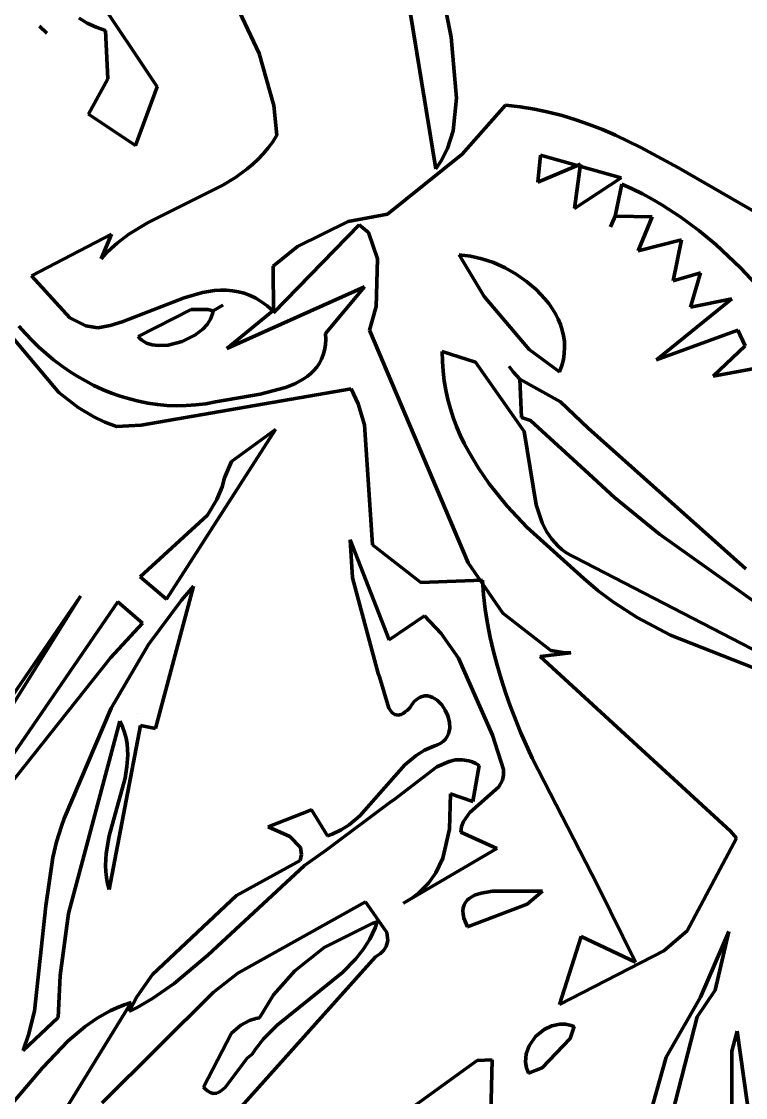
# Model space of a CAD drawing. Header units: millimetres. Extents: x 0 to 11, y 0 to 14.1.
# Drawn here: x 1.974 to 2.592, y 8.318 to 9.237 of the extents above; entities that cross this region are included whole.
import ezdxf

# ---------------------------------------------------------------- set-up
doc = ezdxf.new("R2010")
doc.units = ezdxf.units.MM
doc.layers.add('color#010101ff', color=7, linetype='CONTINUOUS', lineweight=100)
doc.layers.add('color#fefefeff', color=7, linetype='CONTINUOUS', lineweight=100)

msp = doc.modelspace()

# ---------------------------------------------------------------- linework, layer by layer
at = {"layer": 'color#010101ff'}
for p, q in [((2.32771, 9.11082), (2.28387, 9.38109)), ((2.31171, 9.37376), (2.3409, 9.22326)), ((2.09008, 9.18097), (1.99582, 9.32222)), ((2.14418, 9.27915), (2.17713, 9.20937)), ((2.02335, 9.23947), (2.03031, 9.23518)), ((1.98956, 9.23273), (1.99565, 9.22658)), ((1.99565, 9.22658), (1.98956, 9.23273)), ((2.03031, 9.23518), (2.03786, 9.23171)), ((2.03786, 9.23171), (2.046, 9.22913)), ((2.046, 9.22913), (2.04798, 9.18784)), ((2.3409, 9.22326), (2.34542, 9.17115)), ((2.17713, 9.20937), (2.18954, 9.16501)), ((2.04798, 9.18784), (2.03127, 9.15766)), ((2.07155, 9.13096), (2.09008, 9.18097)), ((2.18954, 9.16501), (2.19211, 9.13968)), ((2.34542, 9.17115), (2.34264, 9.14346)), ((2.35038, 9.1234), (2.38728, 9.16527)), ((2.38728, 9.16527), (2.39973, 9.1639)), ((2.03127, 9.15766), (2.07155, 9.13096)), ((2.39973, 9.1639), (2.41194, 9.16193)), ((2.41194, 9.16193), (2.42393, 9.15939)), ((2.42393, 9.15939), (2.43571, 9.15634)), ((2.43571, 9.15634), (2.44729, 9.15281)), ((2.44729, 9.15281), (2.4587, 9.14883)), ((2.4587, 9.14883), (2.46996, 9.14444)), ((2.19211, 9.13968), (2.18857, 9.13408)), ((2.34264, 9.14346), (2.3379, 9.12841)), ((2.46996, 9.14444), (2.48106, 9.1397)), ((2.48106, 9.1397), (2.50291, 9.12925)), ((2.18475, 9.12884), (2.18065, 9.12393)), ((2.18857, 9.13408), (2.18475, 9.12884)), ((2.3379, 9.12841), (2.33241, 9.11767)), ((2.50291, 9.12925), (2.53499, 9.11182)), ((2.17629, 9.11933), (2.1717, 9.11502)), ((2.18065, 9.12393), (2.17629, 9.11933)), ((2.28648, 9.07219), (2.35038, 9.1234)), ((2.41729, 9.12266), (2.4148, 9.09955)), ((2.48593, 9.10327), (2.41729, 9.12266)), ((2.16689, 9.11097), (2.15671, 9.10356)), ((2.1717, 9.11502), (2.16689, 9.11097)), ((2.33241, 9.11767), (2.32771, 9.11082)), ((2.4148, 9.09955), (2.45129, 9.11493)), ((2.45129, 9.11493), (2.44628, 9.07705)), ((2.53499, 9.11182), (2.63032, 9.05652)), ((2.15671, 9.10356), (2.1459, 9.0969)), ((2.44628, 9.07705), (2.48593, 9.10327)), ((2.1459, 9.0969), (2.08228, 9.06509)), ((2.4866, 9.09782), (2.48083, 9.07047)), ((2.49544, 9.09385), (2.4866, 9.09782)), ((2.50409, 9.08958), (2.49544, 9.09385)), ((2.51254, 9.08502), (2.50409, 9.08958)), ((2.52081, 9.0802), (2.51254, 9.08502)), ((2.53682, 9.06978), (2.52081, 9.0802)), ((2.08228, 9.06509), (2.0659, 9.05511)), ((2.20975, 9.04455), (2.25293, 9.06611)), ((2.25293, 9.06611), (2.28648, 9.07219)), ((2.47697, 9.06156), (2.48083, 9.07047)), ((2.48083, 9.07047), (2.47718, 9.06203)), ((2.48083, 9.07047), (2.51239, 9.0701)), ((2.51239, 9.0701), (2.50066, 9.04104)), ((2.55217, 9.05843), (2.53682, 9.06978)), ((2.05097, 9.0553), (1.98275, 9.01965)), ((2.04203, 9.03416), (2.05097, 9.0553)), ((2.0659, 9.05511), (2.05575, 9.0475)), ((2.26245, 9.06311), (2.1893, 8.98802)), ((2.27026, 9.05654), (2.26245, 9.06311)), ((2.27816, 9.03402), (2.27026, 9.05654)), ((2.47718, 9.06203), (2.47697, 9.06156)), ((2.56689, 9.04623), (2.55217, 9.05843)), ((2.05575, 9.0475), (2.05095, 9.04334)), ((2.50066, 9.04104), (2.53755, 9.05039)), ((2.53755, 9.05039), (2.53037, 9.01543)), ((2.58793, 9.02659), (2.56689, 9.04623)), ((2.04637, 9.0389), (2.04203, 9.03416)), ((2.05095, 9.04334), (2.04637, 9.0389)), ((2.18906, 9.02784), (2.20975, 9.04455)), ((2.34772, 9.03741), (2.36895, 9.00199)), ((2.35246, 9.03707), (2.34772, 9.03741)), ((2.3573, 9.03642), (2.35246, 9.03707)), ((2.36714, 9.03421), (2.3573, 9.03642)), ((2.1893, 8.98802), (2.18906, 9.02784)), ((2.27694, 8.99337), (2.27816, 9.03402)), ((2.37706, 9.03087), (2.36714, 9.03421)), ((2.38686, 9.02648), (2.37706, 9.03087)), ((2.39635, 9.02112), (2.38686, 9.02648)), ((2.61427, 8.99837), (2.58793, 9.02659)), ((1.98275, 9.01965), (2.0155, 8.98367)), ((2.40532, 9.01487), (2.39635, 9.02112)), ((2.53037, 9.01543), (2.55379, 9.02222)), ((2.55379, 9.02222), (2.54517, 8.99274)), ((2.14933, 8.95755), (2.26692, 9.01021)), ((2.26692, 9.01021), (2.2336, 8.97046)), ((2.41359, 9.00783), (2.40532, 9.01487)), ((2.06021, 8.98035), (2.11291, 9.00081)), ((2.11291, 9.00081), (2.12858, 9.00527)), ((2.12858, 9.00527), (2.13893, 9.00697)), ((2.13893, 9.00697), (2.14406, 9.00733)), ((2.14406, 9.00733), (2.14916, 9.00732)), ((2.14916, 9.00732), (2.15423, 9.0069)), ((2.15423, 9.0069), (2.15927, 9.00604)), ((2.15927, 9.00604), (2.16427, 9.00472)), ((2.16427, 9.00472), (2.16922, 9.00288)), ((2.16922, 9.00288), (2.17414, 9.0005)), ((2.17414, 9.0005), (2.179, 8.99755)), ((2.36895, 9.00199), (2.40755, 8.9568)), ((2.42097, 9.00006), (2.41359, 9.00783)), ((2.42425, 8.99593), (2.42097, 9.00006)), ((2.58038, 9.00005), (2.51607, 8.94799)), ((2.54517, 8.99274), (2.58038, 9.00005)), ((2.11908, 8.99077), (2.07364, 8.96791)), ((2.13309, 8.99085), (2.11908, 8.99077)), ((2.13766, 8.9897), (2.13309, 8.99085)), ((2.13726, 8.98726), (2.13766, 8.9897)), ((2.14593, 8.99445), (2.13766, 8.9897)), ((2.13766, 8.9897), (2.14253, 8.9925)), ((2.14253, 8.9925), (2.14593, 8.99445)), ((2.18858, 8.98979), (2.14933, 8.95755)), ((2.179, 8.99755), (2.18382, 8.99399)), ((2.18382, 8.99399), (2.18858, 8.98979)), ((2.27116, 8.97334), (2.27694, 8.99337)), ((2.42724, 8.99166), (2.42425, 8.99593)), ((2.42991, 8.98724), (2.42724, 8.99166)), ((1.9483, 8.98854), (2.00608, 8.92012)), ((2.0155, 8.98367), (2.02898, 8.97697)), ((2.13276, 8.97819), (2.13555, 8.98258)), ((2.13555, 8.98258), (2.13726, 8.98726)), ((2.43223, 8.9827), (2.42991, 8.98724)), ((2.43418, 8.97804), (2.43223, 8.9827)), ((1.97746, 8.97046), (1.972, 8.97664)), ((2.02898, 8.97697), (2.03938, 8.97519)), ((2.03938, 8.97519), (2.04976, 8.97728)), ((2.04976, 8.97728), (2.06021, 8.98035)), ((2.12214, 8.96888), (2.12906, 8.97416)), ((2.12906, 8.97416), (2.13276, 8.97819)), ((2.35534, 8.77458), (2.27116, 8.97334)), ((2.43573, 8.97327), (2.43418, 8.97804)), ((2.43686, 8.96841), (2.43573, 8.97327)), ((2.51607, 8.94799), (2.58553, 8.97332)), ((2.58553, 8.97332), (2.59189, 8.95987)), ((1.98316, 8.9645), (1.97746, 8.97046)), ((1.98909, 8.95877), (1.98316, 8.9645)), ((2.07364, 8.96791), (2.07513, 8.96616)), ((2.07513, 8.96616), (2.07686, 8.96464)), ((2.07686, 8.96464), (2.08093, 8.96229)), ((2.08093, 8.96229), (2.08568, 8.96081)), ((2.09949, 8.96059), (2.11121, 8.96356)), ((2.11121, 8.96356), (2.12214, 8.96888)), ((2.23379, 8.9654), (2.23353, 8.96069)), ((2.2336, 8.97046), (2.23379, 8.9654)), ((2.43755, 8.96346), (2.43686, 8.96841)), ((2.43777, 8.95843), (2.43755, 8.96346)), ((1.99522, 8.95327), (1.98909, 8.95877)), ((2.00157, 8.94804), (1.99522, 8.95327)), ((2.08568, 8.96081), (2.09095, 8.96016)), ((2.09095, 8.96016), (2.09949, 8.96059)), ((2.23284, 8.9563), (2.23174, 8.95223)), ((2.23353, 8.96069), (2.23284, 8.9563)), ((2.33333, 8.95515), (2.33344, 8.94662)), ((2.36171, 8.94606), (2.33333, 8.95515)), ((2.40755, 8.9568), (2.43348, 8.93776)), ((2.43671, 8.94818), (2.4375, 8.95333)), ((2.4375, 8.95333), (2.43777, 8.95843)), ((2.59189, 8.95987), (2.56447, 8.93404)), ((2.0081, 8.94307), (2.00157, 8.94804)), ((2.22843, 8.94498), (2.22625, 8.94178)), ((2.23026, 8.94846), (2.22843, 8.94498)), ((2.23174, 8.95223), (2.23026, 8.94846)), ((2.33344, 8.94662), (2.33399, 8.93824)), ((2.40312, 8.8869), (2.36171, 8.94606)), ((2.43538, 8.94299), (2.43671, 8.94818)), ((2.01483, 8.93838), (2.0081, 8.94307)), ((2.02173, 8.93399), (2.01483, 8.93838)), ((2.22099, 8.93613), (2.21794, 8.93366)), ((2.22377, 8.93883), (2.22099, 8.93613)), ((2.22625, 8.94178), (2.22377, 8.93883)), ((2.33399, 8.93824), (2.33495, 8.93002)), ((2.39384, 8.93764), (2.39033, 8.94221)), ((2.39033, 8.94221), (2.39384, 8.93764)), ((2.39384, 8.93764), (2.39953, 8.93137)), ((2.39953, 8.93137), (2.39384, 8.93764)), ((2.43348, 8.93776), (2.43538, 8.94299)), ((2.56447, 8.93404), (2.60283, 8.94115)), ((2.02879, 8.9299), (2.02173, 8.93399)), ((2.03601, 8.92613), (2.02879, 8.9299)), ((2.04338, 8.92269), (2.03601, 8.92613)), ((2.20742, 8.9275), (2.19949, 8.92429)), ((2.21465, 8.93141), (2.20742, 8.9275)), ((2.21794, 8.93366), (2.21465, 8.93141)), ((2.33495, 8.93002), (2.33633, 8.92194)), ((2.39953, 8.93137), (2.40101, 8.89876)), ((2.43417, 8.91219), (2.39953, 8.93137)), ((2.00608, 8.92012), (2.02244, 8.90725)), ((2.05089, 8.9196), (2.04338, 8.92269)), ((2.05852, 8.91687), (2.05089, 8.9196)), ((2.06627, 8.91451), (2.05852, 8.91687)), ((2.07625, 8.89219), (2.25569, 8.92325)), ((2.1778, 8.91861), (2.13974, 8.91206)), ((2.19949, 8.92429), (2.1778, 8.91861)), ((2.25569, 8.92325), (2.26149, 8.91029)), ((2.33633, 8.92194), (2.33809, 8.91401)), ((2.02244, 8.90725), (2.03579, 8.89922)), ((2.07413, 8.91253), (2.06627, 8.91451)), ((2.08209, 8.91095), (2.07413, 8.91253)), ((2.09014, 8.90978), (2.08209, 8.91095)), ((2.09826, 8.90903), (2.09014, 8.90978)), ((2.10646, 8.90871), (2.09826, 8.90903)), ((2.11471, 8.90884), (2.10646, 8.90871)), ((2.12302, 8.90944), (2.11471, 8.90884)), ((2.13136, 8.91051), (2.12302, 8.90944)), ((2.13974, 8.91206), (2.13136, 8.91051)), ((2.26149, 8.91029), (2.26683, 8.89248)), ((2.33809, 8.91401), (2.34022, 8.90622)), ((2.45798, 8.88968), (2.43417, 8.91219)), ((2.03579, 8.89922), (2.04528, 8.89477)), ((2.34022, 8.90622), (2.3427, 8.89858)), ((2.3427, 8.89858), (2.34553, 8.89107)), ((2.40101, 8.89876), (2.40852, 8.89604)), ((2.04528, 8.89477), (2.05526, 8.89115)), ((2.05526, 8.89115), (2.07625, 8.89219)), ((2.26683, 8.89248), (2.2739, 8.79002)), ((2.34553, 8.89107), (2.34868, 8.8837)), ((2.40852, 8.89604), (2.45835, 8.85071)), ((2.59235, 8.76944), (2.45798, 8.88968)), ((2.09794, 8.74361), (2.19097, 8.88841)), ((2.19097, 8.88841), (2.15344, 8.86118)), ((2.34868, 8.8837), (2.35213, 8.87646)), ((2.41336, 8.82432), (2.40312, 8.8869)), ((2.35213, 8.87646), (2.35587, 8.86936)), ((2.15344, 8.86118), (2.14749, 8.84728)), ((2.35587, 8.86936), (2.36416, 8.85554)), ((2.36416, 8.85554), (2.37342, 8.84222)), ((2.14749, 8.84728), (2.14534, 8.83947)), ((2.45835, 8.85071), (2.4802, 8.83046)), ((2.14534, 8.83947), (2.14084, 8.8286)), ((2.37342, 8.84222), (2.38881, 8.82313)), ((2.14084, 8.8286), (2.1328, 8.81546)), ((2.4802, 8.83046), (2.51862, 8.79924)), ((2.1328, 8.81546), (2.07552, 8.76271)), ((2.38881, 8.82313), (2.40563, 8.80506)), ((2.41863, 8.80869), (2.41336, 8.82432)), ((2.4223, 8.80151), (2.41863, 8.80869)), ((2.40563, 8.80506), (2.45407, 8.76137)), ((2.42682, 8.79488), (2.4223, 8.80151)), ((2.51862, 8.79924), (2.68819, 8.67826)), ((2.2879, 8.70892), (2.25462, 8.79435)), ((2.25462, 8.79435), (2.25671, 8.76197)), ((2.2739, 8.79002), (2.31501, 8.75789)), ((2.43231, 8.78888), (2.42682, 8.79488)), ((2.43546, 8.78614), (2.43231, 8.78888)), ((2.4389, 8.7836), (2.43546, 8.78614)), ((2.44265, 8.78126), (2.4389, 8.7836)), ((2.44671, 8.77913), (2.44265, 8.78126)), ((2.61405, 8.69273), (2.44671, 8.77913)), ((2.38499, 8.73173), (2.35534, 8.77458)), ((2.07552, 8.76271), (2.09794, 8.74361)), ((2.25671, 8.76197), (2.27863, 8.68015)), ((2.45407, 8.76137), (2.46648, 8.75073)), ((2.08843, 8.63327), (2.12102, 8.75473)), ((2.12102, 8.75473), (2.11077, 8.74275)), ((2.31501, 8.75789), (2.3676, 8.75977)), ((2.3676, 8.75977), (2.36859, 8.74733)), ((2.02449, 8.74623), (1.90327, 8.5691)), ((1.90764, 8.55938), (2.02449, 8.74623)), ((2.11077, 8.74275), (2.08261, 8.70489)), ((2.36859, 8.74733), (2.37004, 8.73505)), ((2.46648, 8.75073), (2.47943, 8.74101)), ((2.05643, 8.74132), (1.93319, 8.56192)), ((2.07743, 8.72331), (2.05643, 8.74132)), ((2.37004, 8.73505), (2.37194, 8.72291)), ((2.47943, 8.74101), (2.49975, 8.72795)), ((2.31825, 8.72936), (2.2879, 8.70892)), ((2.33246, 8.71429), (2.31825, 8.72936)), ((2.42585, 8.69985), (2.38499, 8.73173)), ((2.49975, 8.72795), (2.52821, 8.71289)), ((2.0501, 8.69368), (2.07743, 8.72331)), ((2.34725, 8.69342), (2.33246, 8.71429)), ((2.37194, 8.72291), (2.37425, 8.71091)), ((2.37425, 8.71091), (2.37696, 8.69904)), ((2.52821, 8.71289), (2.66388, 8.65961)), ((2.08261, 8.70489), (2.05071, 8.65066)), ((2.37696, 8.69904), (2.38004, 8.68729)), ((2.41697, 8.69469), (2.44307, 8.69788)), ((2.43783, 8.69777), (2.42585, 8.69985)), ((2.44307, 8.69788), (2.43783, 8.69777)), ((1.95459, 8.57346), (2.0501, 8.69368)), ((2.37627, 8.62755), (2.34725, 8.69342)), ((2.38004, 8.68729), (2.38347, 8.67565)), ((2.57921, 8.54582), (2.41697, 8.69469)), ((2.27863, 8.68015), (2.2796, 8.67729)), ((2.2796, 8.67729), (2.28764, 8.65062)), ((2.38347, 8.67565), (2.38721, 8.66413)), ((2.31178, 8.65844), (2.31398, 8.65982)), ((2.31398, 8.65982), (2.31621, 8.66069)), ((2.31621, 8.66069), (2.31846, 8.66109)), ((2.31846, 8.66109), (2.32069, 8.66105)), ((2.32069, 8.66105), (2.3229, 8.66061)), ((2.3229, 8.66061), (2.32506, 8.6598)), ((2.32506, 8.6598), (2.32715, 8.65865)), ((2.38721, 8.66413), (2.39126, 8.6527)), ((2.05071, 8.65066), (2.01064, 8.55655)), ((2.28764, 8.65062), (2.29046, 8.64677)), ((2.3036, 8.64895), (2.3056, 8.65092)), ((2.3056, 8.65092), (2.30757, 8.65402)), ((2.30757, 8.65402), (2.30964, 8.65652)), ((2.30964, 8.65652), (2.31178, 8.65844)), ((2.32715, 8.65865), (2.32915, 8.6572)), ((2.32915, 8.6572), (2.3328, 8.65352)), ((2.3328, 8.65352), (2.33583, 8.64905)), ((2.39126, 8.6527), (2.40016, 8.63012)), ((2.07278, 8.64595), (2.07278, 8.64595)), ((2.29046, 8.64677), (2.29271, 8.64523)), ((2.29271, 8.64523), (2.29531, 8.64471)), ((2.29531, 8.64471), (2.29676, 8.64488)), ((2.29676, 8.64488), (2.2983, 8.64537)), ((2.2983, 8.64537), (2.29995, 8.6462)), ((2.29995, 8.6462), (2.30172, 8.64739)), ((2.30172, 8.64739), (2.3036, 8.64895)), ((2.33583, 8.64905), (2.33809, 8.64406)), ((2.33809, 8.64406), (2.33941, 8.63881)), ((2.0143, 8.47556), (2.05823, 8.63947)), ((2.04909, 8.49593), (2.0757, 8.6358)), ((2.05823, 8.63947), (2.06042, 8.63467)), ((2.06042, 8.63467), (2.06213, 8.62986)), ((2.0757, 8.6358), (2.08843, 8.63327)), ((2.33963, 8.63358), (2.33927, 8.63107)), ((2.33941, 8.63881), (2.33963, 8.63358)), ((2.06213, 8.62986), (2.06339, 8.62504)), ((2.06339, 8.62504), (2.06424, 8.62021)), ((2.33423, 8.62241), (2.33196, 8.62077)), ((2.33607, 8.62429), (2.33423, 8.62241)), ((2.33751, 8.62639), (2.33607, 8.62429)), ((2.33857, 8.62865), (2.33751, 8.62639)), ((2.33927, 8.63107), (2.33857, 8.62865)), ((2.38571, 8.5982), (2.37627, 8.62755)), ((2.40016, 8.63012), (2.40996, 8.60786)), ((2.06424, 8.62021), (2.06471, 8.61537)), ((2.06471, 8.61537), (2.06483, 8.61053)), ((2.3182, 8.61474), (2.31104, 8.61029)), ((2.32609, 8.61837), (2.3182, 8.61474)), ((2.32926, 8.61942), (2.32609, 8.61837)), ((2.33196, 8.62077), (2.32926, 8.61942)), ((2.06483, 8.61053), (2.06416, 8.60081)), ((2.31104, 8.61029), (2.30142, 8.60238)), ((2.32865, 8.60049), (2.33923, 8.60528)), ((2.33923, 8.60528), (2.34469, 8.60647)), ((2.34469, 8.60647), (2.35028, 8.60666)), ((2.35028, 8.60666), (2.35601, 8.6057)), ((2.35601, 8.6057), (2.35893, 8.60474)), ((2.35893, 8.60474), (2.36188, 8.60344)), ((2.40996, 8.60786), (2.46598, 8.49916)), ((2.06416, 8.60081), (2.06251, 8.59106)), ((2.30142, 8.60238), (2.26309, 8.55889)), ((2.29201, 8.57245), (2.32865, 8.60049)), ((2.36488, 8.60179), (2.35927, 8.57105)), ((2.36188, 8.60344), (2.36488, 8.60179)), ((2.38568, 8.5935), (2.38571, 8.5982)), ((2.06251, 8.59106), (2.04889, 8.54161)), ((2.38156, 8.58364), (2.38465, 8.58927)), ((2.38465, 8.58927), (2.38568, 8.5935)), ((2.34022, 8.57753), (2.33936, 8.54734)), ((2.35927, 8.57105), (2.34022, 8.57753)), ((2.35687, 8.56153), (2.38156, 8.58364)), ((2.23413, 8.5296), (2.28969, 8.57099)), ((2.28969, 8.57099), (2.29201, 8.57245)), ((2.22157, 8.56392), (2.18475, 8.54945)), ((2.23526, 8.54177), (2.22157, 8.56392)), ((2.26309, 8.55889), (2.25379, 8.55108)), ((2.35147, 8.55404), (2.35687, 8.56153)), ((2.00818, 8.54996), (2.00402, 8.53665)), ((2.01064, 8.55655), (2.00818, 8.54996)), ((2.18475, 8.54945), (2.20316, 8.54113)), ((2.25379, 8.55108), (2.2469, 8.54672)), ((2.34902, 8.54489), (2.3498, 8.54971)), ((2.3498, 8.54971), (2.35147, 8.55404)), ((2.04889, 8.54161), (2.04633, 8.52652)), ((2.20316, 8.54113), (2.21218, 8.53173)), ((2.23933, 8.54318), (2.23526, 8.54177)), ((2.2469, 8.54672), (2.23933, 8.54318)), ((2.33936, 8.54734), (2.3338, 8.52277)), ((2.37991, 8.53093), (2.34902, 8.54489)), ((2.54227, 8.46054), (2.58436, 8.53982)), ((2.58436, 8.53982), (2.57921, 8.54582)), ((2.00402, 8.53665), (2.00077, 8.52318)), ((2.21218, 8.53173), (2.21316, 8.52588)), ((2.30032, 8.48427), (2.37991, 8.53093)), ((2.00077, 8.52318), (1.99488, 8.48202)), ((2.04633, 8.52652), (2.04586, 8.51639)), ((2.21316, 8.52588), (2.21216, 8.52063)), ((2.21584, 8.51638), (2.23413, 8.5296)), ((2.3338, 8.52277), (2.32773, 8.51005)), ((2.04586, 8.51639), (2.0461, 8.5113)), ((2.13321, 8.43985), (2.21584, 8.51638)), ((2.21216, 8.52063), (2.15774, 8.49076)), ((2.0461, 8.5113), (2.04669, 8.50619)), ((2.04669, 8.50619), (2.04768, 8.50107)), ((2.32773, 8.51005), (2.3215, 8.50131)), ((2.04768, 8.50107), (2.04909, 8.49593)), ((2.3215, 8.50131), (2.31363, 8.49339)), ((2.37627, 8.4944), (2.36652, 8.49279)), ((2.4079, 8.49462), (2.37627, 8.4944)), ((2.40578, 8.48329), (2.41896, 8.49456)), ((2.41655, 8.4945), (2.4079, 8.49462)), ((2.41896, 8.49456), (2.41655, 8.4945)), ((2.46598, 8.49916), (2.49832, 8.43393)), ((2.15774, 8.49076), (2.08607, 8.42335)), ((2.26784, 8.48552), (2.1588, 8.42464)), ((2.28596, 8.45926), (2.26784, 8.48552)), ((2.3074, 8.48861), (2.30032, 8.48427)), ((2.31363, 8.49339), (2.3074, 8.48861)), ((2.35307, 8.48487), (2.35195, 8.48276)), ((2.35455, 8.48672), (2.35307, 8.48487)), ((2.35638, 8.48835), (2.35455, 8.48672)), ((2.35852, 8.48975), (2.35638, 8.48835)), ((2.36094, 8.49095), (2.35852, 8.48975)), ((2.36652, 8.49279), (2.36094, 8.49095)), ((1.99488, 8.48202), (1.98522, 8.39215)), ((2.00725, 8.42249), (2.0143, 8.47556)), ((2.35125, 8.48039), (2.35097, 8.47775)), ((2.35097, 8.47775), (2.35116, 8.47481)), ((2.35195, 8.48276), (2.35125, 8.48039)), ((2.35481, 8.46408), (2.40578, 8.48329)), ((2.2324, 8.44634), (2.27347, 8.46686)), ((2.27347, 8.46686), (2.27783, 8.46842)), ((2.27783, 8.46842), (2.27602, 8.46326)), ((2.35116, 8.47481), (2.35185, 8.47156)), ((2.35185, 8.47156), (2.35305, 8.46799)), ((2.35305, 8.46799), (2.35481, 8.46408)), ((2.2739, 8.45832), (2.27148, 8.45359)), ((2.27602, 8.46326), (2.2739, 8.45832)), ((2.28684, 8.4523), (2.28596, 8.45926)), ((2.52241, 8.44353), (2.54227, 8.46054)), ((2.57781, 8.45992), (2.55376, 8.40404)), ((2.56617, 8.41007), (2.57781, 8.45992)), ((2.27148, 8.45359), (2.26585, 8.44471)), ((2.28552, 8.44733), (2.28684, 8.4523)), ((2.45182, 8.45587), (2.43345, 8.39775)), ((2.49832, 8.43393), (2.45182, 8.45587)), ((2.10453, 8.41577), (2.13321, 8.43985)), ((2.20743, 8.42663), (2.2324, 8.44634)), ((2.26585, 8.44471), (2.25929, 8.43649)), ((2.27631, 8.43855), (2.28047, 8.44127)), ((2.28047, 8.44127), (2.2835, 8.4442)), ((2.2835, 8.4442), (2.28552, 8.44733)), ((2.43345, 8.39775), (2.52241, 8.44353)), ((2.09646, 8.23778), (2.27631, 8.43855)), ((2.25929, 8.43649), (2.24805, 8.42513)), ((2.0055, 8.38668), (2.00725, 8.42249)), ((2.08607, 8.42335), (2.07255, 8.40442)), ((2.1588, 8.42464), (2.1378, 8.40801)), ((2.18938, 8.40611), (2.20743, 8.42663)), ((2.24805, 8.42513), (2.19226, 8.38005)), ((2.086, 8.40293), (2.10453, 8.41577)), ((2.1378, 8.40801), (2.04292, 8.31378)), ((2.07255, 8.40442), (2.06609, 8.39176)), ((2.0729, 8.39527), (2.086, 8.40293)), ((2.17719, 8.38639), (2.18938, 8.40611)), ((2.55376, 8.40404), (2.52433, 8.35269)), ((2.55098, 8.38729), (2.56617, 8.41007)), ((2.01246, 8.30951), (2.06791, 8.39961)), ((2.05563, 8.39497), (2.04982, 8.39223)), ((2.06166, 8.39743), (2.05563, 8.39497)), ((2.06791, 8.39961), (2.06166, 8.39743)), ((2.06609, 8.39176), (2.0729, 8.39527)), ((1.97566, 8.35859), (2.0055, 8.38668)), ((1.98522, 8.39215), (1.98019, 8.37189)), ((2.03877, 8.38601), (2.02842, 8.37888)), ((2.04982, 8.39223), (2.03877, 8.38601)), ((2.16146, 8.38016), (2.16868, 8.38397)), ((2.16868, 8.38397), (2.1742, 8.38575)), ((2.1742, 8.38575), (2.17719, 8.38639)), ((2.50732, 8.21745), (2.55098, 8.38729)), ((2.02842, 8.37888), (2.01402, 8.36676)), ((2.15352, 8.37327), (2.16146, 8.38016)), ((2.19226, 8.38005), (2.18076, 8.36833)), ((2.4203, 8.37646), (2.41286, 8.37032)), ((2.4268, 8.37952), (2.4203, 8.37646)), ((2.4338, 8.38097), (2.4268, 8.37952)), ((2.4386, 8.3809), (2.4338, 8.38097)), ((2.44342, 8.37992), (2.4386, 8.3809)), ((2.44252, 8.36868), (2.44581, 8.37906)), ((2.44581, 8.37906), (2.44342, 8.37992)), ((2.585, 8.37512), (2.58054, 8.35806)), ((2.60877, 8.20746), (2.585, 8.37512)), ((1.98019, 8.37189), (1.97566, 8.35859)), ((2.01402, 8.36676), (1.99218, 8.34378)), ((2.12962, 8.32722), (2.15352, 8.37327)), ((2.18076, 8.36833), (2.17398, 8.35978)), ((2.41286, 8.37032), (2.40742, 8.3624)), ((2.41865, 8.34382), (2.44252, 8.36868)), ((2.17398, 8.35978), (2.17091, 8.35525)), ((2.40742, 8.3624), (2.40505, 8.35569)), ((2.58054, 8.35806), (2.58053, 8.24834)), ((2.16688, 8.35182), (2.14804, 8.32689)), ((2.17091, 8.35525), (2.16688, 8.35182)), ((2.36296, 8.35002), (2.35387, 8.34343)), ((2.37602, 8.35056), (2.36296, 8.35002)), ((2.37479, 8.30451), (2.37602, 8.35056)), ((2.40505, 8.35569), (2.40444, 8.3486)), ((2.40444, 8.3486), (2.40515, 8.3438)), ((2.52433, 8.35269), (2.46775, 8.15297)), ((1.99218, 8.34378), (1.93405, 8.27584)), ((2.35387, 8.34343), (2.23328, 8.25616)), ((2.40515, 8.3438), (2.40685, 8.33903)), ((2.40685, 8.33903), (2.41865, 8.34382)), ((2.1313, 8.32541), (2.12962, 8.32722)), ((2.13295, 8.324), (2.1313, 8.32541)), ((2.13457, 8.32297), (2.13295, 8.324)), ((2.13617, 8.32228), (2.13457, 8.32297)), ((2.13773, 8.32193), (2.13617, 8.32228)), ((2.14078, 8.32214), (2.13773, 8.32193)), ((2.14375, 8.3234), (2.14078, 8.32214)), ((2.14804, 8.32689), (2.14375, 8.3234))]:
    msp.add_line(p, q, dxfattribs=at)
at = {"layer": 'color#fefefeff'}
for p, q in [((2.28387, 9.38109), (2.32771, 9.11082)), ((2.3409, 9.22326), (2.31171, 9.37376)), ((1.99582, 9.32222), (2.09008, 9.18097)), ((2.17713, 9.20937), (2.14418, 9.27915)), ((2.03031, 9.23518), (2.02335, 9.23947)), ((1.98956, 9.23273), (1.99565, 9.22658)), ((1.99565, 9.22658), (1.98956, 9.23273)), ((2.03786, 9.23171), (2.03031, 9.23518)), ((2.046, 9.22913), (2.03786, 9.23171)), ((2.04798, 9.18784), (2.046, 9.22913)), ((2.34542, 9.17115), (2.3409, 9.22326)), ((2.18954, 9.16501), (2.17713, 9.20937)), ((2.03127, 9.15766), (2.04798, 9.18784)), ((2.09008, 9.18097), (2.07155, 9.13096)), ((2.19211, 9.13968), (2.18954, 9.16501)), ((2.34264, 9.14346), (2.34542, 9.17115)), ((2.38728, 9.16527), (2.35038, 9.1234)), ((2.39973, 9.1639), (2.38728, 9.16527)), ((2.07155, 9.13096), (2.03127, 9.15766)), ((2.41194, 9.16193), (2.39973, 9.1639)), ((2.42393, 9.15939), (2.41194, 9.16193)), ((2.43571, 9.15634), (2.42393, 9.15939)), ((2.44729, 9.15281), (2.43571, 9.15634)), ((2.4587, 9.14883), (2.44729, 9.15281)), ((2.46996, 9.14444), (2.4587, 9.14883)), ((2.18857, 9.13408), (2.19211, 9.13968)), ((2.3379, 9.12841), (2.34264, 9.14346)), ((2.48106, 9.1397), (2.46996, 9.14444)), ((2.50291, 9.12925), (2.48106, 9.1397)), ((2.18065, 9.12393), (2.18475, 9.12884)), ((2.18475, 9.12884), (2.18857, 9.13408)), ((2.33241, 9.11767), (2.3379, 9.12841)), ((2.53499, 9.11182), (2.50291, 9.12925)), ((2.1717, 9.11502), (2.17629, 9.11933)), ((2.17629, 9.11933), (2.18065, 9.12393)), ((2.35038, 9.1234), (2.28648, 9.07219)), ((2.4148, 9.09955), (2.41729, 9.12266)), ((2.41729, 9.12266), (2.48593, 9.10327)), ((2.15671, 9.10356), (2.16689, 9.11097)), ((2.16689, 9.11097), (2.1717, 9.11502)), ((2.32771, 9.11082), (2.33241, 9.11767)), ((2.45129, 9.11493), (2.4148, 9.09955)), ((2.44628, 9.07705), (2.45129, 9.11493)), ((2.63032, 9.05652), (2.53499, 9.11182)), ((2.1459, 9.0969), (2.15671, 9.10356)), ((2.48593, 9.10327), (2.44628, 9.07705)), ((2.08228, 9.06509), (2.1459, 9.0969)), ((2.48083, 9.07047), (2.4866, 9.09782)), ((2.4866, 9.09782), (2.49544, 9.09385)), ((2.49544, 9.09385), (2.50409, 9.08958)), ((2.50409, 9.08958), (2.51254, 9.08502)), ((2.51254, 9.08502), (2.52081, 9.0802)), ((2.52081, 9.0802), (2.53682, 9.06978)), ((2.0659, 9.05511), (2.08228, 9.06509)), ((2.25293, 9.06611), (2.20975, 9.04455)), ((2.28648, 9.07219), (2.25293, 9.06611)), ((2.48083, 9.07047), (2.47697, 9.06156)), ((2.47718, 9.06203), (2.48083, 9.07047)), ((2.51239, 9.0701), (2.48083, 9.07047)), ((2.50066, 9.04104), (2.51239, 9.0701)), ((2.53682, 9.06978), (2.55217, 9.05843)), ((1.98275, 9.01965), (2.05097, 9.0553)), ((2.05097, 9.0553), (2.04203, 9.03416)), ((2.05575, 9.0475), (2.0659, 9.05511)), ((2.1893, 8.98802), (2.26245, 9.06311)), ((2.26245, 9.06311), (2.27026, 9.05654)), ((2.27026, 9.05654), (2.27816, 9.03402)), ((2.47697, 9.06156), (2.47718, 9.06203)), ((2.55217, 9.05843), (2.56689, 9.04623)), ((2.05095, 9.04334), (2.05575, 9.0475)), ((2.53755, 9.05039), (2.50066, 9.04104)), ((2.53037, 9.01543), (2.53755, 9.05039)), ((2.56689, 9.04623), (2.58793, 9.02659)), ((2.04203, 9.03416), (2.04637, 9.0389)), ((2.04637, 9.0389), (2.05095, 9.04334)), ((2.20975, 9.04455), (2.18906, 9.02784)), ((2.34772, 9.03741), (2.35246, 9.03707)), ((2.36895, 9.00199), (2.34772, 9.03741)), ((2.35246, 9.03707), (2.3573, 9.03642)), ((2.3573, 9.03642), (2.36714, 9.03421)), ((2.18906, 9.02784), (2.1893, 8.98802)), ((2.27816, 9.03402), (2.27694, 8.99337)), ((2.36714, 9.03421), (2.37706, 9.03087)), ((2.37706, 9.03087), (2.38686, 9.02648)), ((2.38686, 9.02648), (2.39635, 9.02112)), ((2.58793, 9.02659), (2.61427, 8.99837)), ((2.0155, 8.98367), (1.98275, 9.01965)), ((2.39635, 9.02112), (2.40532, 9.01487)), ((2.55379, 9.02222), (2.53037, 9.01543)), ((2.54517, 8.99274), (2.55379, 9.02222)), ((2.26692, 9.01021), (2.14933, 8.95755)), ((2.2336, 8.97046), (2.26692, 9.01021)), ((2.40532, 9.01487), (2.41359, 9.00783)), ((2.11291, 9.00081), (2.06021, 8.98035)), ((2.12858, 9.00527), (2.11291, 9.00081)), ((2.13893, 9.00697), (2.12858, 9.00527)), ((2.14406, 9.00733), (2.13893, 9.00697)), ((2.14916, 9.00732), (2.14406, 9.00733)), ((2.15423, 9.0069), (2.14916, 9.00732)), ((2.15927, 9.00604), (2.15423, 9.0069)), ((2.16427, 9.00472), (2.15927, 9.00604)), ((2.16922, 9.00288), (2.16427, 9.00472)), ((2.17414, 9.0005), (2.16922, 9.00288)), ((2.179, 8.99755), (2.17414, 9.0005)), ((2.40755, 8.9568), (2.36895, 9.00199)), ((2.41359, 9.00783), (2.42097, 9.00006)), ((2.42097, 9.00006), (2.42425, 8.99593)), ((2.51607, 8.94799), (2.58038, 9.00005)), ((2.58038, 9.00005), (2.54517, 8.99274)), ((2.07364, 8.96791), (2.11908, 8.99077)), ((2.11908, 8.99077), (2.13309, 8.99085)), ((2.13309, 8.99085), (2.13766, 8.9897)), ((2.13766, 8.9897), (2.13726, 8.98726)), ((2.13766, 8.9897), (2.14593, 8.99445)), ((2.14253, 8.9925), (2.13766, 8.9897)), ((2.14593, 8.99445), (2.14253, 8.9925)), ((2.14933, 8.95755), (2.18858, 8.98979)), ((2.18382, 8.99399), (2.179, 8.99755)), ((2.18858, 8.98979), (2.18382, 8.99399)), ((2.27694, 8.99337), (2.27116, 8.97334)), ((2.42425, 8.99593), (2.42724, 8.99166)), ((2.42724, 8.99166), (2.42991, 8.98724)), ((2.00608, 8.92012), (1.9483, 8.98854)), ((2.02898, 8.97697), (2.0155, 8.98367)), ((2.13555, 8.98258), (2.13276, 8.97819)), ((2.13726, 8.98726), (2.13555, 8.98258)), ((2.42991, 8.98724), (2.43223, 8.9827)), ((2.43223, 8.9827), (2.43418, 8.97804)), ((1.972, 8.97664), (1.97746, 8.97046)), ((2.03938, 8.97519), (2.02898, 8.97697)), ((2.04976, 8.97728), (2.03938, 8.97519)), ((2.06021, 8.98035), (2.04976, 8.97728)), ((2.12906, 8.97416), (2.12214, 8.96888)), ((2.13276, 8.97819), (2.12906, 8.97416)), ((2.27116, 8.97334), (2.35534, 8.77458)), ((2.43418, 8.97804), (2.43573, 8.97327)), ((2.43573, 8.97327), (2.43686, 8.96841)), ((2.58553, 8.97332), (2.51607, 8.94799)), ((2.59189, 8.95987), (2.58553, 8.97332)), ((1.97746, 8.97046), (1.98316, 8.9645)), ((1.98316, 8.9645), (1.98909, 8.95877)), ((2.07513, 8.96616), (2.07364, 8.96791)), ((2.07686, 8.96464), (2.07513, 8.96616)), ((2.08093, 8.96229), (2.07686, 8.96464)), ((2.08568, 8.96081), (2.08093, 8.96229)), ((2.11121, 8.96356), (2.09949, 8.96059)), ((2.12214, 8.96888), (2.11121, 8.96356)), ((2.23353, 8.96069), (2.23379, 8.9654)), ((2.23379, 8.9654), (2.2336, 8.97046)), ((2.43686, 8.96841), (2.43755, 8.96346)), ((2.43755, 8.96346), (2.43777, 8.95843)), ((1.98909, 8.95877), (1.99522, 8.95327)), ((1.99522, 8.95327), (2.00157, 8.94804)), ((2.09095, 8.96016), (2.08568, 8.96081)), ((2.09949, 8.96059), (2.09095, 8.96016)), ((2.23174, 8.95223), (2.23284, 8.9563)), ((2.23284, 8.9563), (2.23353, 8.96069)), ((2.33333, 8.95515), (2.36171, 8.94606)), ((2.33344, 8.94662), (2.33333, 8.95515)), ((2.43348, 8.93776), (2.40755, 8.9568)), ((2.4375, 8.95333), (2.43671, 8.94818)), ((2.43777, 8.95843), (2.4375, 8.95333)), ((2.56447, 8.93404), (2.59189, 8.95987)), ((2.00157, 8.94804), (2.0081, 8.94307)), ((2.22625, 8.94178), (2.22843, 8.94498)), ((2.22843, 8.94498), (2.23026, 8.94846)), ((2.23026, 8.94846), (2.23174, 8.95223)), ((2.33399, 8.93824), (2.33344, 8.94662)), ((2.36171, 8.94606), (2.40312, 8.8869)), ((2.43671, 8.94818), (2.43538, 8.94299)), ((2.0081, 8.94307), (2.01483, 8.93838)), ((2.01483, 8.93838), (2.02173, 8.93399)), ((2.21794, 8.93366), (2.22099, 8.93613)), ((2.22099, 8.93613), (2.22377, 8.93883)), ((2.22377, 8.93883), (2.22625, 8.94178)), ((2.33495, 8.93002), (2.33399, 8.93824)), ((2.39384, 8.93764), (2.39033, 8.94221)), ((2.39033, 8.94221), (2.39384, 8.93764)), ((2.39384, 8.93764), (2.39953, 8.93137)), ((2.39953, 8.93137), (2.39384, 8.93764)), ((2.43538, 8.94299), (2.43348, 8.93776)), ((2.60283, 8.94115), (2.56447, 8.93404)), ((2.02173, 8.93399), (2.02879, 8.9299)), ((2.02879, 8.9299), (2.03601, 8.92613)), ((2.03601, 8.92613), (2.04338, 8.92269)), ((2.19949, 8.92429), (2.20742, 8.9275)), ((2.20742, 8.9275), (2.21465, 8.93141)), ((2.21465, 8.93141), (2.21794, 8.93366)), ((2.33633, 8.92194), (2.33495, 8.93002)), ((2.39953, 8.93137), (2.43417, 8.91219)), ((2.40101, 8.89876), (2.39953, 8.93137)), ((2.02244, 8.90725), (2.00608, 8.92012)), ((2.04338, 8.92269), (2.05089, 8.9196)), ((2.05089, 8.9196), (2.05852, 8.91687)), ((2.05852, 8.91687), (2.06627, 8.91451)), ((2.25569, 8.92325), (2.07625, 8.89219)), ((2.13974, 8.91206), (2.1778, 8.91861)), ((2.1778, 8.91861), (2.19949, 8.92429)), ((2.26149, 8.91029), (2.25569, 8.92325)), ((2.33809, 8.91401), (2.33633, 8.92194)), ((2.03579, 8.89922), (2.02244, 8.90725)), ((2.06627, 8.91451), (2.07413, 8.91253)), ((2.07413, 8.91253), (2.08209, 8.91095)), ((2.08209, 8.91095), (2.09014, 8.90978)), ((2.09014, 8.90978), (2.09826, 8.90903)), ((2.09826, 8.90903), (2.10646, 8.90871)), ((2.10646, 8.90871), (2.11471, 8.90884)), ((2.11471, 8.90884), (2.12302, 8.90944)), ((2.12302, 8.90944), (2.13136, 8.91051)), ((2.13136, 8.91051), (2.13974, 8.91206)), ((2.26683, 8.89248), (2.26149, 8.91029)), ((2.34022, 8.90622), (2.33809, 8.91401)), ((2.43417, 8.91219), (2.45798, 8.88968)), ((2.04528, 8.89477), (2.03579, 8.89922)), ((2.3427, 8.89858), (2.34022, 8.90622)), ((2.34553, 8.89107), (2.3427, 8.89858)), ((2.40852, 8.89604), (2.40101, 8.89876)), ((2.05526, 8.89115), (2.04528, 8.89477)), ((2.07625, 8.89219), (2.05526, 8.89115)), ((2.2739, 8.79002), (2.26683, 8.89248)), ((2.34868, 8.8837), (2.34553, 8.89107)), ((2.45835, 8.85071), (2.40852, 8.89604)), ((2.45798, 8.88968), (2.59235, 8.76944)), ((2.19097, 8.88841), (2.09794, 8.74361)), ((2.15344, 8.86118), (2.19097, 8.88841)), ((2.35213, 8.87646), (2.34868, 8.8837)), ((2.40312, 8.8869), (2.41336, 8.82432)), ((2.35587, 8.86936), (2.35213, 8.87646)), ((2.14749, 8.84728), (2.15344, 8.86118)), ((2.36416, 8.85554), (2.35587, 8.86936)), ((2.37342, 8.84222), (2.36416, 8.85554)), ((2.14534, 8.83947), (2.14749, 8.84728)), ((2.4802, 8.83046), (2.45835, 8.85071)), ((2.14084, 8.8286), (2.14534, 8.83947)), ((2.38881, 8.82313), (2.37342, 8.84222)), ((2.1328, 8.81546), (2.14084, 8.8286)), ((2.51862, 8.79924), (2.4802, 8.83046)), ((2.07552, 8.76271), (2.1328, 8.81546)), ((2.40563, 8.80506), (2.38881, 8.82313)), ((2.41336, 8.82432), (2.41863, 8.80869)), ((2.41863, 8.80869), (2.4223, 8.80151)), ((2.45407, 8.76137), (2.40563, 8.80506)), ((2.4223, 8.80151), (2.42682, 8.79488)), ((2.68819, 8.67826), (2.51862, 8.79924)), ((2.25671, 8.76197), (2.25462, 8.79435)), ((2.25462, 8.79435), (2.2879, 8.70892)), ((2.31501, 8.75789), (2.2739, 8.79002)), ((2.42682, 8.79488), (2.43231, 8.78888)), ((2.43231, 8.78888), (2.43546, 8.78614)), ((2.43546, 8.78614), (2.4389, 8.7836)), ((2.4389, 8.7836), (2.44265, 8.78126)), ((2.44265, 8.78126), (2.44671, 8.77913)), ((2.44671, 8.77913), (2.61405, 8.69273)), ((2.35534, 8.77458), (2.38499, 8.73173)), ((2.09794, 8.74361), (2.07552, 8.76271)), ((2.27863, 8.68015), (2.25671, 8.76197)), ((2.46648, 8.75073), (2.45407, 8.76137)), ((2.12102, 8.75473), (2.08843, 8.63327)), ((2.11077, 8.74275), (2.12102, 8.75473)), ((2.3676, 8.75977), (2.31501, 8.75789)), ((2.36859, 8.74733), (2.3676, 8.75977)), ((1.90327, 8.5691), (2.02449, 8.74623)), ((2.02449, 8.74623), (1.90764, 8.55938)), ((2.08261, 8.70489), (2.11077, 8.74275)), ((2.37004, 8.73505), (2.36859, 8.74733)), ((2.47943, 8.74101), (2.46648, 8.75073)), ((1.93319, 8.56192), (2.05643, 8.74132)), ((2.05643, 8.74132), (2.07743, 8.72331)), ((2.37194, 8.72291), (2.37004, 8.73505)), ((2.49975, 8.72795), (2.47943, 8.74101)), ((2.2879, 8.70892), (2.31825, 8.72936)), ((2.31825, 8.72936), (2.33246, 8.71429)), ((2.38499, 8.73173), (2.42585, 8.69985)), ((2.52821, 8.71289), (2.49975, 8.72795)), ((2.07743, 8.72331), (2.0501, 8.69368)), ((2.33246, 8.71429), (2.34725, 8.69342)), ((2.37425, 8.71091), (2.37194, 8.72291)), ((2.37696, 8.69904), (2.37425, 8.71091)), ((2.66388, 8.65961), (2.52821, 8.71289)), ((2.05071, 8.65066), (2.08261, 8.70489)), ((2.38004, 8.68729), (2.37696, 8.69904)), ((2.44307, 8.69788), (2.41697, 8.69469)), ((2.42585, 8.69985), (2.43783, 8.69777)), ((2.43783, 8.69777), (2.44307, 8.69788)), ((2.0501, 8.69368), (1.95459, 8.57346)), ((2.34725, 8.69342), (2.37627, 8.62755)), ((2.38347, 8.67565), (2.38004, 8.68729)), ((2.41697, 8.69469), (2.57921, 8.54582)), ((2.2796, 8.67729), (2.27863, 8.68015)), ((2.28764, 8.65062), (2.2796, 8.67729)), ((2.38721, 8.66413), (2.38347, 8.67565)), ((2.31398, 8.65982), (2.31178, 8.65844)), ((2.31621, 8.66069), (2.31398, 8.65982)), ((2.31846, 8.66109), (2.31621, 8.66069)), ((2.32069, 8.66105), (2.31846, 8.66109)), ((2.3229, 8.66061), (2.32069, 8.66105)), ((2.32506, 8.6598), (2.3229, 8.66061)), ((2.32715, 8.65865), (2.32506, 8.6598)), ((2.39126, 8.6527), (2.38721, 8.66413)), ((2.01064, 8.55655), (2.05071, 8.65066)), ((2.29046, 8.64677), (2.28764, 8.65062)), ((2.3056, 8.65092), (2.3036, 8.64895)), ((2.30757, 8.65402), (2.3056, 8.65092)), ((2.30964, 8.65652), (2.30757, 8.65402)), ((2.31178, 8.65844), (2.30964, 8.65652)), ((2.32915, 8.6572), (2.32715, 8.65865)), ((2.3328, 8.65352), (2.32915, 8.6572)), ((2.33583, 8.64905), (2.3328, 8.65352)), ((2.40016, 8.63012), (2.39126, 8.6527)), ((2.07278, 8.64595), (2.07278, 8.64595)), ((2.29271, 8.64523), (2.29046, 8.64677)), ((2.29531, 8.64471), (2.29271, 8.64523)), ((2.29676, 8.64488), (2.29531, 8.64471)), ((2.2983, 8.64537), (2.29676, 8.64488)), ((2.29995, 8.6462), (2.2983, 8.64537)), ((2.30172, 8.64739), (2.29995, 8.6462)), ((2.3036, 8.64895), (2.30172, 8.64739)), ((2.33809, 8.64406), (2.33583, 8.64905)), ((2.33941, 8.63881), (2.33809, 8.64406)), ((2.05823, 8.63947), (2.0143, 8.47556)), ((2.0757, 8.6358), (2.04909, 8.49593)), ((2.06042, 8.63467), (2.05823, 8.63947)), ((2.06213, 8.62986), (2.06042, 8.63467)), ((2.08843, 8.63327), (2.0757, 8.6358)), ((2.33927, 8.63107), (2.33963, 8.63358)), ((2.33963, 8.63358), (2.33941, 8.63881)), ((2.06339, 8.62504), (2.06213, 8.62986)), ((2.06424, 8.62021), (2.06339, 8.62504)), ((2.33196, 8.62077), (2.33423, 8.62241)), ((2.33423, 8.62241), (2.33607, 8.62429)), ((2.33607, 8.62429), (2.33751, 8.62639)), ((2.33751, 8.62639), (2.33857, 8.62865)), ((2.33857, 8.62865), (2.33927, 8.63107)), ((2.37627, 8.62755), (2.38571, 8.5982)), ((2.40996, 8.60786), (2.40016, 8.63012)), ((2.06471, 8.61537), (2.06424, 8.62021)), ((2.06483, 8.61053), (2.06471, 8.61537)), ((2.31104, 8.61029), (2.3182, 8.61474)), ((2.3182, 8.61474), (2.32609, 8.61837)), ((2.32609, 8.61837), (2.32926, 8.61942)), ((2.32926, 8.61942), (2.33196, 8.62077)), ((2.06416, 8.60081), (2.06483, 8.61053)), ((2.30142, 8.60238), (2.31104, 8.61029)), ((2.33923, 8.60528), (2.32865, 8.60049)), ((2.34469, 8.60647), (2.33923, 8.60528)), ((2.35028, 8.60666), (2.34469, 8.60647)), ((2.35601, 8.6057), (2.35028, 8.60666)), ((2.35893, 8.60474), (2.35601, 8.6057)), ((2.36188, 8.60344), (2.35893, 8.60474)), ((2.46598, 8.49916), (2.40996, 8.60786)), ((2.06251, 8.59106), (2.06416, 8.60081)), ((2.26309, 8.55889), (2.30142, 8.60238)), ((2.32865, 8.60049), (2.29201, 8.57245)), ((2.35927, 8.57105), (2.36488, 8.60179)), ((2.36488, 8.60179), (2.36188, 8.60344)), ((2.38571, 8.5982), (2.38568, 8.5935)), ((2.04889, 8.54161), (2.06251, 8.59106)), ((2.38465, 8.58927), (2.38156, 8.58364)), ((2.38568, 8.5935), (2.38465, 8.58927)), ((2.33936, 8.54734), (2.34022, 8.57753)), ((2.34022, 8.57753), (2.35927, 8.57105)), ((2.38156, 8.58364), (2.35687, 8.56153)), ((2.28969, 8.57099), (2.23413, 8.5296)), ((2.29201, 8.57245), (2.28969, 8.57099)), ((2.18475, 8.54945), (2.22157, 8.56392)), ((2.22157, 8.56392), (2.23526, 8.54177)), ((2.25379, 8.55108), (2.26309, 8.55889)), ((2.35687, 8.56153), (2.35147, 8.55404)), ((2.00402, 8.53665), (2.00818, 8.54996)), ((2.00818, 8.54996), (2.01064, 8.55655)), ((2.20316, 8.54113), (2.18475, 8.54945)), ((2.2469, 8.54672), (2.25379, 8.55108)), ((2.3498, 8.54971), (2.34902, 8.54489)), ((2.35147, 8.55404), (2.3498, 8.54971)), ((2.04633, 8.52652), (2.04889, 8.54161)), ((2.21218, 8.53173), (2.20316, 8.54113)), ((2.23526, 8.54177), (2.23933, 8.54318)), ((2.23933, 8.54318), (2.2469, 8.54672)), ((2.3338, 8.52277), (2.33936, 8.54734)), ((2.34902, 8.54489), (2.37991, 8.53093)), ((2.58436, 8.53982), (2.54227, 8.46054)), ((2.57921, 8.54582), (2.58436, 8.53982)), ((2.00077, 8.52318), (2.00402, 8.53665)), ((2.21316, 8.52588), (2.21218, 8.53173)), ((2.37991, 8.53093), (2.30032, 8.48427)), ((1.99488, 8.48202), (2.00077, 8.52318)), ((2.04586, 8.51639), (2.04633, 8.52652)), ((2.21216, 8.52063), (2.21316, 8.52588)), ((2.23413, 8.5296), (2.21584, 8.51638)), ((2.32773, 8.51005), (2.3338, 8.52277)), ((2.0461, 8.5113), (2.04586, 8.51639)), ((2.21584, 8.51638), (2.13321, 8.43985)), ((2.15774, 8.49076), (2.21216, 8.52063)), ((2.04669, 8.50619), (2.0461, 8.5113)), ((2.04768, 8.50107), (2.04669, 8.50619)), ((2.3215, 8.50131), (2.32773, 8.51005)), ((2.04909, 8.49593), (2.04768, 8.50107)), ((2.31363, 8.49339), (2.3215, 8.50131)), ((2.36652, 8.49279), (2.37627, 8.4944)), ((2.37627, 8.4944), (2.4079, 8.49462)), ((2.41896, 8.49456), (2.40578, 8.48329)), ((2.4079, 8.49462), (2.41655, 8.4945)), ((2.41655, 8.4945), (2.41896, 8.49456)), ((2.49832, 8.43393), (2.46598, 8.49916)), ((2.08607, 8.42335), (2.15774, 8.49076)), ((2.1588, 8.42464), (2.26784, 8.48552)), ((2.26784, 8.48552), (2.28596, 8.45926)), ((2.30032, 8.48427), (2.3074, 8.48861)), ((2.3074, 8.48861), (2.31363, 8.49339)), ((2.35195, 8.48276), (2.35307, 8.48487)), ((2.35307, 8.48487), (2.35455, 8.48672)), ((2.35455, 8.48672), (2.35638, 8.48835)), ((2.35638, 8.48835), (2.35852, 8.48975)), ((2.35852, 8.48975), (2.36094, 8.49095)), ((2.36094, 8.49095), (2.36652, 8.49279)), ((1.98522, 8.39215), (1.99488, 8.48202)), ((2.0143, 8.47556), (2.00725, 8.42249)), ((2.35097, 8.47775), (2.35125, 8.48039)), ((2.35116, 8.47481), (2.35097, 8.47775)), ((2.35125, 8.48039), (2.35195, 8.48276)), ((2.40578, 8.48329), (2.35481, 8.46408)), ((2.27347, 8.46686), (2.2324, 8.44634)), ((2.27783, 8.46842), (2.27347, 8.46686)), ((2.27602, 8.46326), (2.27783, 8.46842)), ((2.35185, 8.47156), (2.35116, 8.47481)), ((2.35305, 8.46799), (2.35185, 8.47156)), ((2.35481, 8.46408), (2.35305, 8.46799)), ((2.27148, 8.45359), (2.2739, 8.45832)), ((2.2739, 8.45832), (2.27602, 8.46326)), ((2.28596, 8.45926), (2.28684, 8.4523)), ((2.54227, 8.46054), (2.52241, 8.44353)), ((2.55376, 8.40404), (2.57781, 8.45992)), ((2.57781, 8.45992), (2.56617, 8.41007)), ((2.26585, 8.44471), (2.27148, 8.45359)), ((2.28684, 8.4523), (2.28552, 8.44733)), ((2.43345, 8.39775), (2.45182, 8.45587)), ((2.45182, 8.45587), (2.49832, 8.43393)), ((2.13321, 8.43985), (2.10453, 8.41577)), ((2.2324, 8.44634), (2.20743, 8.42663)), ((2.25929, 8.43649), (2.26585, 8.44471)), ((2.28047, 8.44127), (2.27631, 8.43855)), ((2.2835, 8.4442), (2.28047, 8.44127)), ((2.28552, 8.44733), (2.2835, 8.4442)), ((2.52241, 8.44353), (2.43345, 8.39775)), ((2.27631, 8.43855), (2.09646, 8.23778)), ((2.24805, 8.42513), (2.25929, 8.43649)), ((2.00725, 8.42249), (2.0055, 8.38668)), ((2.07255, 8.40442), (2.08607, 8.42335)), ((2.1378, 8.40801), (2.1588, 8.42464)), ((2.20743, 8.42663), (2.18938, 8.40611)), ((2.19226, 8.38005), (2.24805, 8.42513)), ((2.10453, 8.41577), (2.086, 8.40293)), ((2.04292, 8.31378), (2.1378, 8.40801)), ((2.06609, 8.39176), (2.07255, 8.40442)), ((2.086, 8.40293), (2.0729, 8.39527)), ((2.18938, 8.40611), (2.17719, 8.38639)), ((2.52433, 8.35269), (2.55376, 8.40404)), ((2.56617, 8.41007), (2.55098, 8.38729)), ((2.06791, 8.39961), (2.01246, 8.30951)), ((2.04982, 8.39223), (2.05563, 8.39497)), ((2.05563, 8.39497), (2.06166, 8.39743)), ((2.06166, 8.39743), (2.06791, 8.39961)), ((2.0729, 8.39527), (2.06609, 8.39176)), ((2.0055, 8.38668), (1.97566, 8.35859)), ((1.98019, 8.37189), (1.98522, 8.39215)), ((2.02842, 8.37888), (2.03877, 8.38601)), ((2.03877, 8.38601), (2.04982, 8.39223)), ((2.16868, 8.38397), (2.16146, 8.38016)), ((2.1742, 8.38575), (2.16868, 8.38397)), ((2.17719, 8.38639), (2.1742, 8.38575)), ((2.55098, 8.38729), (2.50732, 8.21745)), ((2.01402, 8.36676), (2.02842, 8.37888)), ((2.16146, 8.38016), (2.15352, 8.37327)), ((2.18076, 8.36833), (2.19226, 8.38005)), ((2.41286, 8.37032), (2.4203, 8.37646)), ((2.4203, 8.37646), (2.4268, 8.37952)), ((2.4268, 8.37952), (2.4338, 8.38097)), ((2.4338, 8.38097), (2.4386, 8.3809)), ((2.4386, 8.3809), (2.44342, 8.37992)), ((2.44581, 8.37906), (2.44252, 8.36868)), ((2.44342, 8.37992), (2.44581, 8.37906)), ((2.58054, 8.35806), (2.585, 8.37512)), ((2.585, 8.37512), (2.60877, 8.20746)), ((1.97566, 8.35859), (1.98019, 8.37189)), ((1.99218, 8.34378), (2.01402, 8.36676)), ((2.15352, 8.37327), (2.12962, 8.32722)), ((2.17398, 8.35978), (2.18076, 8.36833)), ((2.40742, 8.3624), (2.41286, 8.37032)), ((2.44252, 8.36868), (2.41865, 8.34382)), ((2.17091, 8.35525), (2.17398, 8.35978)), ((2.40505, 8.35569), (2.40742, 8.3624)), ((2.58053, 8.24834), (2.58054, 8.35806)), ((2.14804, 8.32689), (2.16688, 8.35182)), ((2.16688, 8.35182), (2.17091, 8.35525)), ((2.35387, 8.34343), (2.36296, 8.35002)), ((2.36296, 8.35002), (2.37602, 8.35056)), ((2.37602, 8.35056), (2.37479, 8.30451)), ((2.40444, 8.3486), (2.40505, 8.35569)), ((2.40515, 8.3438), (2.40444, 8.3486)), ((2.46775, 8.15297), (2.52433, 8.35269)), ((1.93405, 8.27584), (1.99218, 8.34378)), ((2.23328, 8.25616), (2.35387, 8.34343)), ((2.40685, 8.33903), (2.40515, 8.3438)), ((2.41865, 8.34382), (2.40685, 8.33903)), ((2.12962, 8.32722), (2.1313, 8.32541)), ((2.1313, 8.32541), (2.13295, 8.324)), ((2.13295, 8.324), (2.13457, 8.32297)), ((2.13457, 8.32297), (2.13617, 8.32228)), ((2.13617, 8.32228), (2.13773, 8.32193)), ((2.13773, 8.32193), (2.14078, 8.32214)), ((2.14078, 8.32214), (2.14375, 8.3234)), ((2.14375, 8.3234), (2.14804, 8.32689))]:
    msp.add_line(p, q, dxfattribs=at)

doc.saveas('drawing.dxf')
